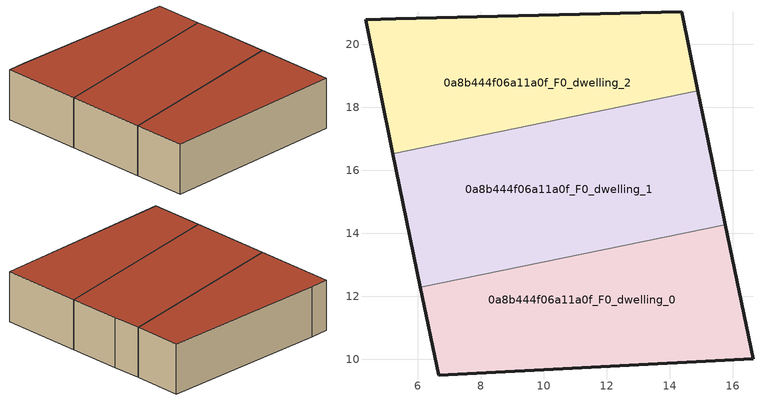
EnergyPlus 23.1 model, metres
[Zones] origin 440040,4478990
0a8b444f06a11a0f_F0_dwelling_0
 floor ground (EU_floor_Construction): 15.76,14.28 16.64,10.03 6.65,9.5 6.08,12.29 z0
 wall outside (EU_wall_Construction): 6.08,12.29 6.65,9.5 16.64,10.03 15.76,14.28 z0:3
 wall to 0a8b444f06a11a0f_F0_dwelling_1 (EU_wall_Construction): 15.76,14.28 6.08,12.29 z0:3
 roof outside (EU_roof_Construction): 16.64,10.03 15.76,14.28 6.08,12.29 6.65,9.5 z3
0a8b444f06a11a0f_F0_dwelling_1
 floor ground (EU_floor_Construction): 14.89,18.52 15.2,17.01 15.76,14.28 6.08,12.29 5.21,16.54 z0
 wall outside (EU_wall_Construction): 5.21,16.54 6.08,12.29 / 15.76,14.28 15.2,17.01 14.89,18.52 z0:3
 wall to 0a8b444f06a11a0f_F0_dwelling_2 (EU_wall_Construction): 14.89,18.52 5.21,16.54 z0:3
 roof outside (EU_roof_Construction): 15.76,14.28 15.2,17.01 14.89,18.52 5.21,16.54 6.08,12.29 z3
0a8b444f06a11a0f_F0_dwelling_2
 floor ground (EU_floor_Construction): 14.37,21.04 14.89,18.52 5.21,16.54 4.33,20.78 5.3,20.82 z0
 wall outside (EU_wall_Construction): 14.89,18.52 14.37,21.04 5.3,20.82 4.33,20.78 5.21,16.54 z0:3
 roof outside (EU_roof_Construction): 14.89,18.52 14.37,21.04 5.3,20.82 4.33,20.78 5.21,16.54 z3
[Building]
EU S2 Campaign: North Axis=0; Terrain=City; Solar Distribution=FullExterior
[Site:Location]
Madrid: Latitude=40.5; Longitude=-3.5; Time Zone=1; Elevation=609
[SizingPeriod:WeatherFileDays]
AnnualSizingPeriod: Begin Month=1; Begin Day of Month=1; End Month=12; End Day of Month=31; Day of Week for Start Day=Monday; Use Weather File Daylight Saving Period=No; Use Weather File Rain and Snow Indicators=No
[MATERIAL]
EU_InternalMass_Material: Roughness=MediumRough; Thickness=0.1; Conductivity=1; Density=1800; Specific Heat=900; Thermal Absorptance=0.9; Solar Absorptance=0.7; Visible Absorptance=0.7
[MATERIAL:NOMASS] Roughness=MediumRough; Thermal Absorptance=0.9; Solar Absorptance=0.7; Visible Absorptance=0.7
Name | Thermal Resistance
EU_wall_NoMass | 1.60022
EU_roof_NoMass | 1.57597
EU_floor_NoMass | 0.470652
[CONSTRUCTION]
EU_wall_Construction: EU_wall_NoMass
EU_roof_Construction: EU_roof_NoMass
EU_floor_Construction: EU_floor_NoMass
EU_InternalMass_Construction: EU_InternalMass_Material
[ZONE] Type=1; Multiplier=1; Ceiling Height=autocalculate; Floor Area=autocalculate; Part of Total Floor Area=Yes
Name | Volume
0a8b444f06a11a0f_F0_dwelling_0 | 106.541
0a8b444f06a11a0f_F0_dwelling_1 | 128.595
0a8b444f06a11a0f_F0_dwelling_2 | 102.483
[INTERNALMASS] Construction=EU_InternalMass_Construction
Name | Zone or ZoneList | Surface Area
0a8b444f06a11a0f_F0_dwelling_0_EU_InternalMass | 0a8b444f06a11a0f_F0_dwelling_0 | 35.5138
0a8b444f06a11a0f_F0_dwelling_1_EU_InternalMass | 0a8b444f06a11a0f_F0_dwelling_1 | 42.865
0a8b444f06a11a0f_F0_dwelling_2_EU_InternalMass | 0a8b444f06a11a0f_F0_dwelling_2 | 34.1607
[OTHEREQUIPMENT] Fuel Type=Electricity; Design Level Calculation Method=Watts/Area; Power per Zone Floor Area=1; Fraction Latent=0; Fraction Radiant=0; Fraction Lost=0; Carbon Dioxide Generation Rate=0; EndUse Subcategory=EU_Step8_InternalGains
Name | Zone or ZoneList or Space or SpaceList | Schedule
EU_Step8_InternalGain_0a8b444f06a11a0f_F0_dwelling_0_f000 | 0a8b444f06a11a0f_F0_dwelling_0 | EU_Step8_GainSchedule_0a8b444f06a11a0f_F0_dwelling_0_f000
EU_Step8_InternalGain_0a8b444f06a11a0f_F0_dwelling_1_f000 | 0a8b444f06a11a0f_F0_dwelling_1 | EU_Step8_GainSchedule_0a8b444f06a11a0f_F0_dwelling_1_f000
EU_Step8_InternalGain_0a8b444f06a11a0f_F0_dwelling_2_f000 | 0a8b444f06a11a0f_F0_dwelling_2 | EU_Step8_GainSchedule_0a8b444f06a11a0f_F0_dwelling_2_f000
[ZONEVENTILATION:DESIGNFLOWRATE] Schedule=EU_AlwaysOn; Design Flow Rate Calculation Method=AirChanges/Hour; Air Changes per Hour=0.480704; Ventilation Type=Natural; Fan Pressure Rise=0; Fan Total Efficiency=1; Constant Term Coefficient=1; Temperature Term Coefficient=0; Velocity Term Coefficient=0; Velocity Squared Term Coefficient=0; Minimum Indoor Temperature=-100; Maximum Indoor Temperature=100; Delta Temperature=-100; Minimum Outdoor Temperature=-100; Maximum Outdoor Temperature=100; Maximum Wind Speed=40
Name | Zone or ZoneList or Space or SpaceList
EU_ConstantAir_0a8b444f06a11a0f_F0_dwelling_0 | 0a8b444f06a11a0f_F0_dwelling_0
EU_ConstantAir_0a8b444f06a11a0f_F0_dwelling_1 | 0a8b444f06a11a0f_F0_dwelling_1
EU_ConstantAir_0a8b444f06a11a0f_F0_dwelling_2 | 0a8b444f06a11a0f_F0_dwelling_2
[HVACTEMPLATE:THERMOSTAT] Constant Heating Setpoint=20; Constant Cooling Setpoint=50
EU_HeatOnly_0a8b444f06a11a0f_F0_dwelling_0; EU_HeatOnly_0a8b444f06a11a0f_F0_dwelling_1; EU_HeatOnly_0a8b444f06a11a0f_F0_dwelling_2
[HVACTEMPLATE:ZONE:IDEALLOADSAIRSYSTEM] System Availability Schedule=EU_AlwaysOn; Maximum Heating Supply Air Temperature=50; Minimum Cooling Supply Air Temperature=13; Maximum Heating Supply Air Humidity Ratio=0.0156; Minimum Cooling Supply Air Humidity Ratio=0.0077; Heating Limit=NoLimit; Cooling Limit=NoLimit; Heating Availability Schedule=EU_AlwaysOn; Cooling Availability Schedule=EU_CoolingOff; Dehumidification Control Type=ConstantSensibleHeatRatio; Cooling Sensible Heat Ratio=0.7; Dehumidification Setpoint=60; Humidification Control Type=None; Humidification Setpoint=30; Outdoor Air Method=None; Outdoor Air Flow Rate per Person=0.00944; Outdoor Air Flow Rate per Zone Floor Area=0; Outdoor Air Flow Rate per Zone=0; Demand Controlled Ventilation Type=None; Outdoor Air Economizer Type=NoEconomizer; Heat Recovery Type=None; Sensible Heat Recovery Effectiveness=0.7; Latent Heat Recovery Effectiveness=0.65
Name | Template Thermostat
0a8b444f06a11a0f_F0_dwelling_0 | EU_HeatOnly_0a8b444f06a11a0f_F0_dwelling_0
0a8b444f06a11a0f_F0_dwelling_1 | EU_HeatOnly_0a8b444f06a11a0f_F0_dwelling_1
0a8b444f06a11a0f_F0_dwelling_2 | EU_HeatOnly_0a8b444f06a11a0f_F0_dwelling_2
[SIZING:ZONE] Zone Cooling Design Supply Air Temperature Input Method=SupplyAirTemperature; Zone Cooling Design Supply Air Temperature=13; Zone Heating Design Supply Air Temperature Input Method=SupplyAirTemperature; Zone Heating Design Supply Air Temperature=50; Zone Cooling Design Supply Air Humidity Ratio=0.008; Zone Heating Design Supply Air Humidity Ratio=0.008; Cooling Design Air Flow Method=DesignDay; Cooling Design Air Flow Rate=0; Cooling Minimum Air Flow per Zone Floor Area=0.000762; Cooling Minimum Air Flow=0; Cooling Minimum Air Flow Fraction=0.2; Heating Design Air Flow Method=DesignDay; Heating Design Air Flow Rate=0; Heating Maximum Air Flow per Zone Floor Area=0.002032; Heating Maximum Air Flow=0.141576; Heating Maximum Air Flow Fraction=0.3; Account for Dedicated Outdoor Air System=No; Dedicated Outdoor Air System Control Strategy=NeutralSupplyAir; Dedicated Outdoor Air Low Setpoint Temperature for Design=autosize; Dedicated Outdoor Air High Setpoint Temperature for Design=autosize; Zone Load Sizing Method=Sensible Load Only No Latent Load; Zone Latent Cooling Design Supply Air Humidity Ratio Input Method=HumidityRatioDifference; Zone Cooling Design Supply Air Humidity Ratio Difference=0.005; Zone Latent Heating Design Supply Air Humidity Ratio Input Method=HumidityRatioDifference; Zone Humidification Design Supply Air Humidity Ratio Difference=0.005
0a8b444f06a11a0f_F0_dwelling_0; 0a8b444f06a11a0f_F0_dwelling_1; 0a8b444f06a11a0f_F0_dwelling_2
[SCHEDULE:CONSTANT]
Name | Hourly Value
EU_AlwaysOn | 1
EU_CoolingOff | 0
[SCHEDULE:FILE] Column Number=1; Rows to Skip at Top=0; Number of Hours of Data=8760; Column Separator=Comma; Interpolate to Timestep=No; Minutes per Item=60; Adjust Schedule for Daylight Savings=Yes
Name | File
EU_Step8_GainSchedule_0a8b444f06a11a0f_F0_dwelling_0_f000 | C:\Users\o_iseri\Desktop\OpenUBEM\openubem\outputs\eu_evidence\EU-11\ES-MAD-BERRUGUETE\idfs\0a8b444f06a11a0f\0a8b444f06a11a0f_F0_dwelling_0_f000_gain.csv
EU_Step8_GainSchedule_0a8b444f06a11a0f_F0_dwelling_1_f000 | C:\Users\o_iseri\Desktop\OpenUBEM\openubem\outputs\eu_evidence\EU-11\ES-MAD-BERRUGUETE\idfs\0a8b444f06a11a0f\0a8b444f06a11a0f_F0_dwelling_1_f000_gain.csv
EU_Step8_GainSchedule_0a8b444f06a11a0f_F0_dwelling_2_f000 | C:\Users\o_iseri\Desktop\OpenUBEM\openubem\outputs\eu_evidence\EU-11\ES-MAD-BERRUGUETE\idfs\0a8b444f06a11a0f\0a8b444f06a11a0f_F0_dwelling_2_f000_gain.csv
